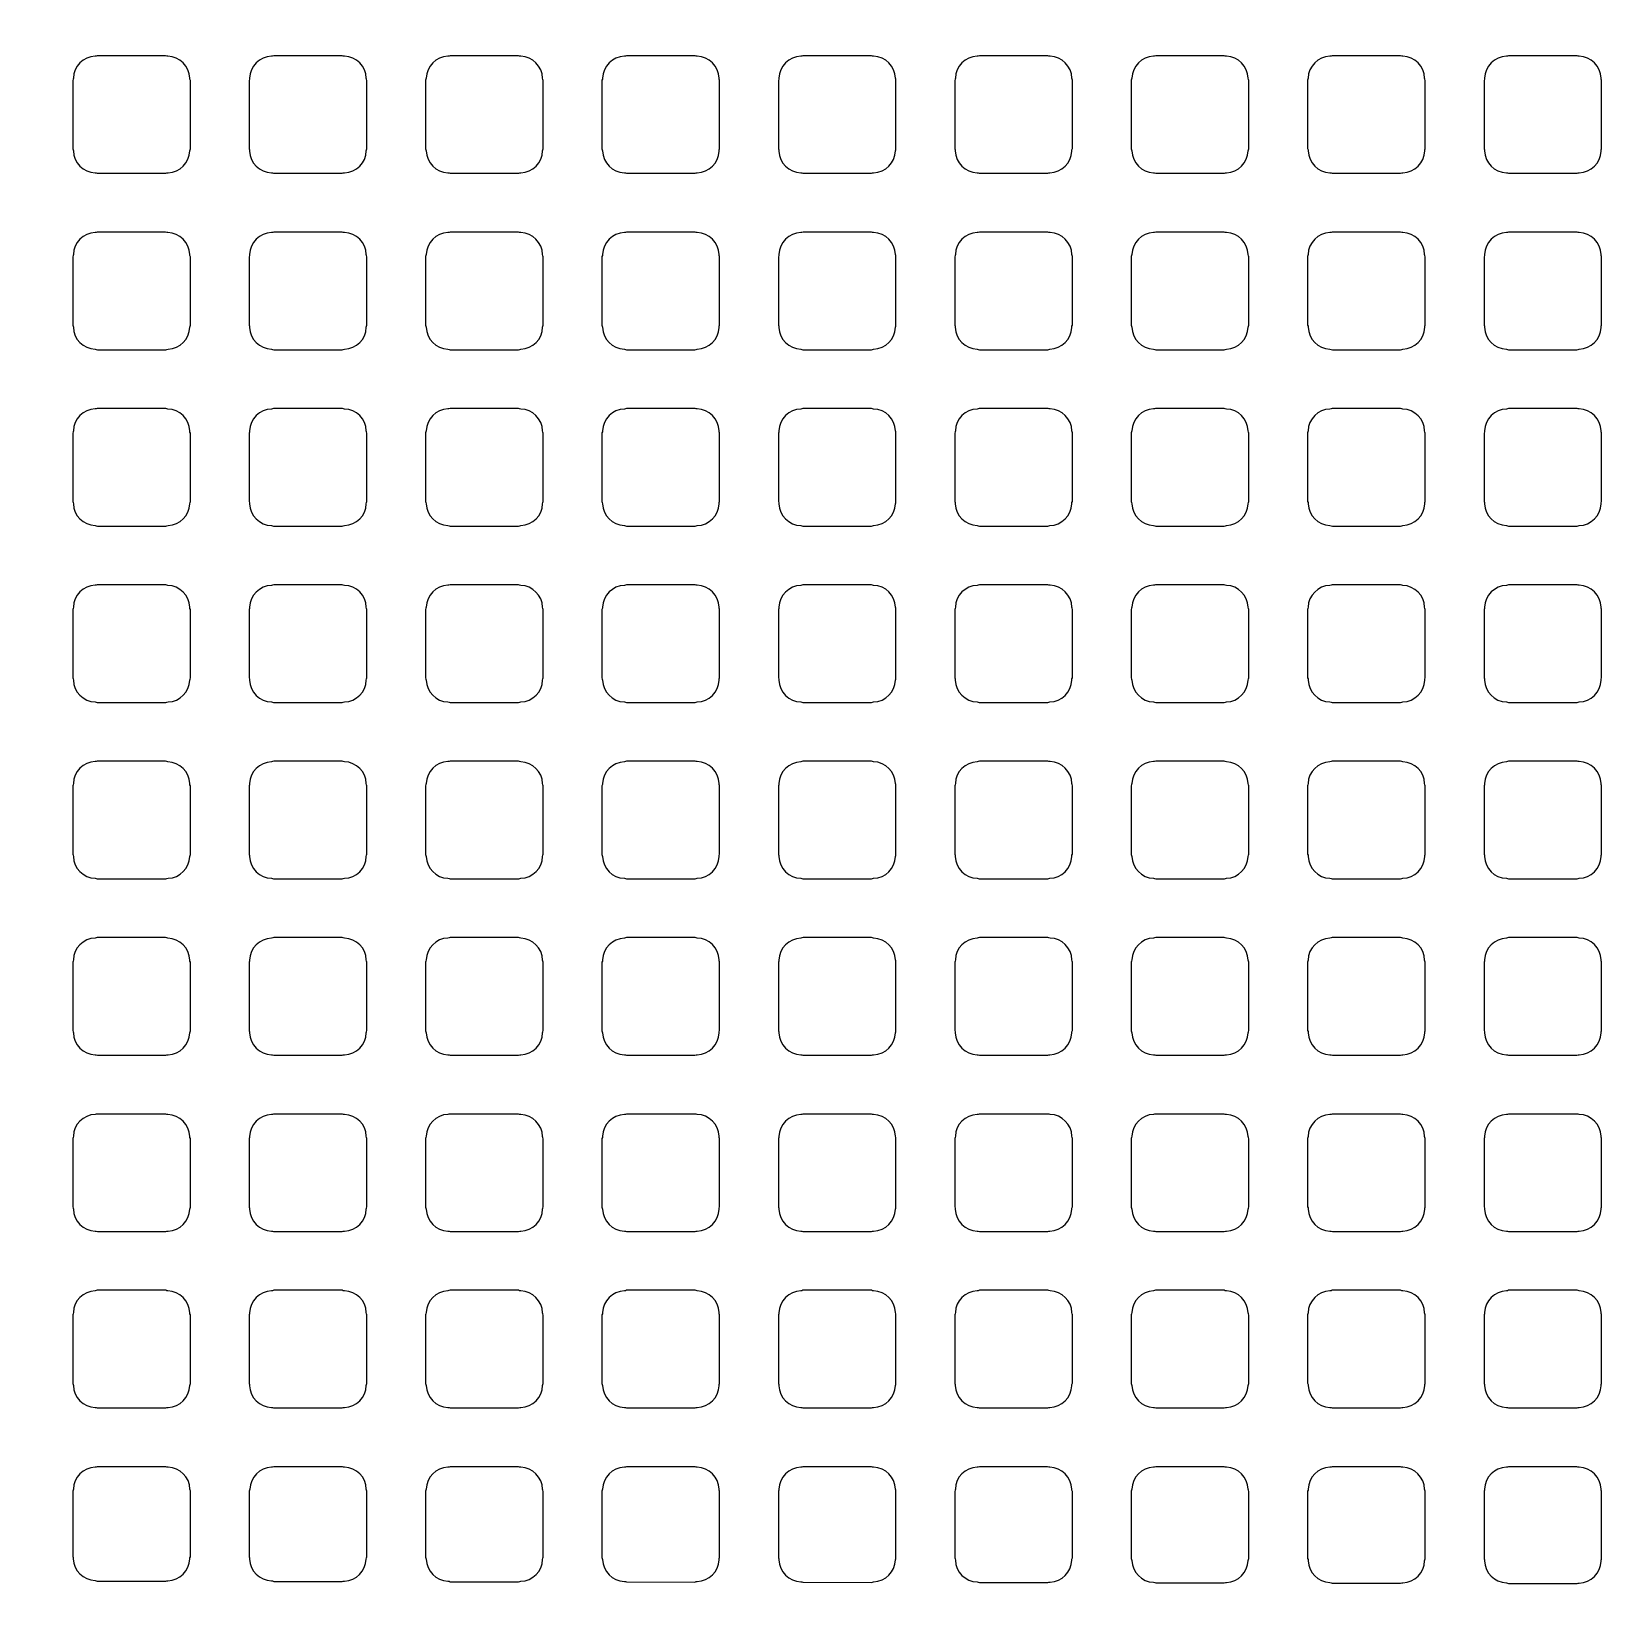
# Model space of a CAD drawing. Extents: x 0 to 248, y 0 to 175.
# Drawn here: x 86.065 to 87.422, y 139.742 to 141.101 of the extents above; entities that cross this region are included whole.
import ezdxf

# ---------------------------------------------------------------- set-up
doc = ezdxf.new("R2010")
doc.units = 0
doc.layers.add('gbr-dxf', color=7, linetype='Continuous')

msp = doc.modelspace()

# ---------------------------------------------------------------- linework, layer by layer
at = {"layer": 'gbr-dxf', "linetype": 'Continuous'}
for points in [[(84.6798, 141.1651, -0.198817), (86.4856, 136.8034, -0.009964), (86.4855, 136.8006), (86.4855, 134.537, -0.210617), (86.4633, 134.4797), (86.4577, 134.4742, 0.036059), (86.456, 134.472, 0.135581), (86.4525, 134.4619), (86.4525, 133.8516, -0.007269)], [(86.3001, 133.8535), (86.3001, 134.5006, -0.189007), (86.3204, 134.5523, -0.010551), (86.3225, 134.5545), (86.3279, 134.5598, 0.168586), (86.3331, 134.5719), (86.3331, 136.8033, -0.009921), (86.3332, 136.806, 0.198805), (84.5704, 141.0591, -0.008527)], [(84.4503, 140.9141, -0.198904), (86.1554, 136.7975, -0.009964), (86.1553, 136.7948), (86.1553, 133.6209, -0.009957)]]:
    msp.add_lwpolyline(points, format="xyb", dxfattribs=at)
for points in [[(86.101, 140.9993, -0.101214), (86.1015, 140.9974, 0.393729), (86.1203, 140.9785, -0.095482), (86.1222, 140.9781), (86.1815, 140.9781, -0.092621), (86.1833, 140.9785, 0.393729), (86.2021, 140.9974, -0.095482), (86.2026, 140.9992), (86.2026, 141.0584, -0.098843), (86.2021, 141.0603, 0.393729), (86.1832, 141.0792, -0.104195), (86.1812, 141.0797), (86.1222, 141.0797, -0.095462), (86.1203, 141.0793, 0.393729), (86.1015, 141.0604, -0.104195), (86.101, 141.0584)], [(86.2534, 140.9992, -0.098843), (86.2538, 140.9973, 0.393729), (86.2727, 140.9785, -0.088868), (86.2744, 140.9781), (86.3338, 140.9781, -0.098843), (86.3357, 140.9785, 0.393729), (86.3546, 140.9974, -0.09841), (86.355, 140.9993), (86.355, 141.0584, -0.101214), (86.3546, 141.0604, 0.393729), (86.3357, 141.0792, -0.09841), (86.3338, 141.0797), (86.2746, 141.0797, -0.101214), (86.2727, 141.0792, 0.393729), (86.2538, 141.0603, -0.101678), (86.2534, 141.0584)], [(86.4058, 140.9992, -0.095462), (86.4063, 140.9974, 0.393729), (86.4251, 140.9785, -0.095482), (86.427, 140.9781), (86.4863, 140.9781, -0.092621), (86.4881, 140.9785, 0.393729), (86.5069, 140.9974, -0.101678), (86.5074, 140.9993), (86.5074, 141.0583, -0.104567), (86.5069, 141.0603, 0.393729), (86.488, 141.0792, -0.104195), (86.486, 141.0797), (86.427, 141.0797, -0.095462), (86.4251, 141.0793, 0.393729), (86.4063, 141.0604, -0.09841), (86.4058, 141.0585)], [(86.5582, 140.9992, -0.095462), (86.5586, 140.9974, 0.393729), (86.5775, 140.9785, -0.092282), (86.5793, 140.9781), (86.6387, 140.9781, -0.089302), (86.6404, 140.9785, 0.393729), (86.6593, 140.9973, -0.101678), (86.6598, 140.9993), (86.6598, 141.0586, -0.092621), (86.6594, 141.0604, 0.393729), (86.6405, 141.0793, -0.095482), (86.6387, 141.0797), (86.5794, 141.0797, -0.098843), (86.5775, 141.0792, 0.393729), (86.5587, 141.0604, -0.09841), (86.5582, 141.0585)], [(86.7106, 140.9992, -0.095462), (86.711, 140.9973, 0.393729), (86.7299, 140.9785, -0.088868), (86.7316, 140.9781), (86.791, 140.9781, -0.098843), (86.7929, 140.9785, 0.393729), (86.8118, 140.9974, -0.088868), (86.8122, 140.9991), (86.8122, 141.0586, -0.092621), (86.8118, 141.0604, 0.393729), (86.7929, 141.0792, -0.09841), (86.791, 141.0797), (86.7318, 141.0797, -0.101214), (86.7299, 141.0792, 0.393729), (86.711, 141.0603, -0.09841), (86.7106, 141.0584)], [(86.863, 140.9993, -0.101214), (86.8634, 140.9974, 0.393729), (86.8823, 140.9785, -0.092282), (86.8841, 140.9781), (86.9435, 140.9781, -0.089302), (86.9452, 140.9785, 0.393729), (86.9641, 140.9973, -0.107228), (86.9646, 140.9994), (86.9646, 141.0585, -0.098843), (86.9642, 141.0604, 0.393729), (86.9453, 141.0793, -0.095482), (86.9435, 141.0797), (86.8842, 141.0797, -0.098843), (86.8823, 141.0792, 0.393729), (86.8635, 141.0604, -0.104195), (86.863, 141.0584)], [(87.0154, 140.9992, -0.095462), (87.0159, 140.9974, 0.393729), (87.0347, 140.9785, -0.095482), (87.0366, 140.9781), (87.0959, 140.9781, -0.092621), (87.0977, 140.9785, 0.393729), (87.1165, 140.9974, -0.101678), (87.117, 140.9993), (87.117, 141.0583, -0.104567), (87.1165, 141.0603, 0.393729), (87.0976, 141.0792, -0.104195), (87.0956, 141.0797), (87.0366, 141.0797, -0.095462), (87.0347, 141.0793, 0.393729), (87.0159, 141.0604, -0.09841), (87.0154, 141.0585)], [(87.1678, 140.9994, -0.101214), (87.1683, 140.9974, 0.393729), (87.1871, 140.9785, -0.09841), (87.189, 140.9781), (87.2482, 140.9781, -0.095462), (87.2501, 140.9785, 0.393729), (87.269, 140.9974, -0.095482), (87.2694, 140.9992), (87.2694, 141.0584, -0.098843), (87.2689, 141.0603, 0.393729), (87.2501, 141.0792, -0.101678), (87.2481, 141.0797), (87.1891, 141.0797, -0.104567), (87.1871, 141.0792, 0.393729), (87.1682, 141.0603, -0.092282), (87.1678, 141.0585)], [(87.3202, 140.9993, -0.098843), (87.3206, 140.9974, 0.393729), (87.3395, 140.9785, -0.092282), (87.3413, 140.9781), (87.4007, 140.9781, -0.089302), (87.4024, 140.9785, 0.393729), (87.4213, 140.9973, -0.09841), (87.4218, 140.9992), (87.4218, 141.0587, -0.089302), (87.4214, 141.0604, 0.393729), (87.4025, 141.0793, -0.095482), (87.4007, 141.0797), (87.3414, 141.0797, -0.098843), (87.3395, 141.0792, 0.393729), (87.3207, 141.0604, -0.101678), (87.3202, 141.0584)], [(86.101, 140.8469, -0.101214), (86.1015, 140.845, 0.393729), (86.1203, 140.8261, -0.104195), (86.1223, 140.8256), (86.1813, 140.8256, -0.101214), (86.1833, 140.8261, 0.393729), (86.2021, 140.845, -0.095482), (86.2026, 140.8468), (86.2026, 140.906, -0.098843), (86.2021, 140.9079, 0.393729), (86.1832, 140.9268, -0.107228), (86.1812, 140.9273), (86.1222, 140.9273, -0.098843), (86.1203, 140.9269, 0.393729), (86.1015, 140.908, -0.104195), (86.101, 140.906)], [(86.2534, 140.8468, -0.098843), (86.2538, 140.8449, 0.393729), (86.2727, 140.8261, -0.09841), (86.2746, 140.8256), (86.3337, 140.8256, -0.10699), (86.3357, 140.8261, 0.393729), (86.3546, 140.845, -0.09841), (86.355, 140.8469), (86.355, 140.906, -0.101214), (86.3546, 140.908, 0.393729), (86.3357, 140.9268, -0.101678), (86.3337, 140.9273), (86.2747, 140.9273, -0.104567), (86.2727, 140.9268, 0.393729), (86.2538, 140.9079, -0.101678), (86.2534, 140.906)], [(86.4058, 140.8468, -0.095462), (86.4063, 140.845, 0.393729), (86.4251, 140.8261, -0.104195), (86.4271, 140.8256), (86.4861, 140.8256, -0.101214), (86.4881, 140.8261, 0.393729), (86.5069, 140.845, -0.101678), (86.5074, 140.8469), (86.5074, 140.9059, -0.104567), (86.5069, 140.9079, 0.393729), (86.488, 140.9268, -0.107228), (86.486, 140.9273), (86.427, 140.9273, -0.098843), (86.4251, 140.9269, 0.393729), (86.4063, 140.908, -0.09841), (86.4058, 140.9061)], [(86.5582, 140.8468, -0.095462), (86.5586, 140.845, 0.393729), (86.5775, 140.8261, -0.101678), (86.5794, 140.8256), (86.6385, 140.8256, -0.098843), (86.6404, 140.8261, 0.393729), (86.6593, 140.8449, -0.101678), (86.6598, 140.8469), (86.6598, 140.9062, -0.092621), (86.6594, 140.908, 0.393729), (86.6405, 140.9269, -0.09841), (86.6386, 140.9273), (86.5795, 140.9273, -0.101214), (86.5775, 140.9268, 0.393729), (86.5587, 140.908, -0.09841), (86.5582, 140.9061)], [(86.7106, 140.8468, -0.095462), (86.711, 140.8449, 0.393729), (86.7299, 140.8261, -0.09841), (86.7318, 140.8256), (86.7909, 140.8256, -0.10699), (86.7929, 140.8261, 0.393729), (86.8118, 140.845, -0.088868), (86.8122, 140.8467), (86.8122, 140.9062, -0.092621), (86.8118, 140.908, 0.393729), (86.7929, 140.9268, -0.101678), (86.7909, 140.9273), (86.7319, 140.9273, -0.104567), (86.7299, 140.9268, 0.393729), (86.711, 140.9079, -0.09841), (86.7106, 140.906)], [(86.863, 140.8469, -0.101214), (86.8634, 140.845, 0.393729), (86.8823, 140.8261, -0.101678), (86.8842, 140.8256), (86.9433, 140.8256, -0.098843), (86.9452, 140.8261, 0.393729), (86.9641, 140.8449, -0.107228), (86.9646, 140.847), (86.9646, 140.9061, -0.098843), (86.9642, 140.908, 0.393729), (86.9453, 140.9269, -0.09841), (86.9434, 140.9273), (86.8843, 140.9273, -0.101214), (86.8823, 140.9268, 0.393729), (86.8635, 140.908, -0.104195), (86.863, 140.906)], [(87.0154, 140.8468, -0.095462), (87.0159, 140.845, 0.393729), (87.0347, 140.8261, -0.104195), (87.0367, 140.8256), (87.0957, 140.8256, -0.101214), (87.0977, 140.8261, 0.393729), (87.1165, 140.845, -0.101678), (87.117, 140.8469), (87.117, 140.9059, -0.104567), (87.1165, 140.9079, 0.393729), (87.0976, 140.9268, -0.107228), (87.0956, 140.9273), (87.0366, 140.9273, -0.098843), (87.0347, 140.9269, 0.393729), (87.0159, 140.908, -0.09841), (87.0154, 140.9061)], [(87.1678, 140.847, -0.101214), (87.1683, 140.845, 0.393729), (87.1871, 140.8261, -0.107228), (87.1892, 140.8256), (87.2481, 140.8256, -0.104567), (87.2501, 140.8261, 0.393729), (87.269, 140.845, -0.095482), (87.2694, 140.8468), (87.2694, 140.906, -0.098843), (87.2689, 140.9079, 0.393729), (87.2501, 140.9268, -0.104195), (87.2481, 140.9273), (87.1891, 140.9273, -0.10699), (87.1871, 140.9268, 0.393729), (87.1682, 140.9079, -0.092282), (87.1678, 140.9061)], [(87.3202, 140.8469, -0.098843), (87.3206, 140.845, 0.393729), (87.3395, 140.8261, -0.101678), (87.3414, 140.8256), (87.4005, 140.8256, -0.098843), (87.4024, 140.8261, 0.393729), (87.4213, 140.8449, -0.09841), (87.4218, 140.8468), (87.4218, 140.9063, -0.089302), (87.4214, 140.908, 0.393729), (87.4025, 140.9269, -0.09841), (87.4006, 140.9273), (87.3415, 140.9273, -0.101214), (87.3395, 140.9268, 0.393729), (87.3207, 140.908, -0.101678), (87.3202, 140.906)], [(86.101, 140.6945, -0.101214), (86.1015, 140.6926, 0.393729), (86.1203, 140.6737, -0.101678), (86.1223, 140.6733), (86.1814, 140.6733, -0.098843), (86.1833, 140.6737, 0.393729), (86.2021, 140.6926, -0.095482), (86.2026, 140.6944), (86.2026, 140.7536, -0.098843), (86.2021, 140.7555, 0.393729), (86.1832, 140.7744, -0.09841), (86.1813, 140.7748), (86.1221, 140.7748, -0.089302), (86.1203, 140.7745, 0.393729), (86.1015, 140.7556, -0.104195), (86.101, 140.7536)], [(86.2534, 140.6944, -0.098843), (86.2538, 140.6925, 0.393729), (86.2727, 140.6737, -0.095482), (86.2745, 140.6733), (86.3337, 140.6733, -0.104567), (86.3357, 140.6737, 0.393729), (86.3546, 140.6926, -0.09841), (86.355, 140.6945), (86.355, 140.7536, -0.101214), (86.3546, 140.7556, 0.393729), (86.3357, 140.7744, -0.092282), (86.3339, 140.7748), (86.2745, 140.7748, -0.095462), (86.2727, 140.7744, 0.393729), (86.2538, 140.7555, -0.101678), (86.2534, 140.7536)], [(86.4058, 140.6944, -0.095462), (86.4063, 140.6926, 0.393729), (86.4251, 140.6737, -0.101678), (86.4271, 140.6733), (86.4862, 140.6733, -0.098843), (86.4881, 140.6737, 0.393729), (86.5069, 140.6926, -0.101678), (86.5074, 140.6945), (86.5074, 140.7535, -0.104567), (86.5069, 140.7555, 0.393729), (86.488, 140.7744, -0.09841), (86.4861, 140.7748), (86.4269, 140.7748, -0.089302), (86.4251, 140.7745, 0.393729), (86.4063, 140.7556, -0.09841), (86.4058, 140.7537)], [(86.5582, 140.6944, -0.095462), (86.5586, 140.6926, 0.393729), (86.5775, 140.6737, -0.09841), (86.5794, 140.6733), (86.6386, 140.6733, -0.095462), (86.6404, 140.6737, 0.393729), (86.6593, 140.6925, -0.101678), (86.6598, 140.6945), (86.6598, 140.7538, -0.092621), (86.6594, 140.7556, 0.393729), (86.6405, 140.7745, -0.088868), (86.6388, 140.7748), (86.5793, 140.7748, -0.092621), (86.5775, 140.7744, 0.393729), (86.5587, 140.7556, -0.09841), (86.5582, 140.7537)], [(86.7106, 140.6944, -0.095462), (86.711, 140.6925, 0.393729), (86.7299, 140.6737, -0.095482), (86.7317, 140.6733), (86.7909, 140.6733, -0.104567), (86.7929, 140.6737, 0.393729), (86.8118, 140.6926, -0.088868), (86.8122, 140.6943), (86.8122, 140.7538, -0.092621), (86.8118, 140.7556, 0.393729), (86.7929, 140.7744, -0.092282), (86.7911, 140.7748), (86.7317, 140.7748, -0.095462), (86.7299, 140.7744, 0.393729), (86.711, 140.7555, -0.09841), (86.7106, 140.7536)], [(86.863, 140.6945, -0.101214), (86.8634, 140.6926, 0.393729), (86.8823, 140.6737, -0.09841), (86.8842, 140.6733), (86.9434, 140.6733, -0.095462), (86.9452, 140.6737, 0.393729), (86.9641, 140.6925, -0.107228), (86.9646, 140.6946), (86.9646, 140.7537, -0.098843), (86.9642, 140.7556, 0.393729), (86.9453, 140.7745, -0.088868), (86.9436, 140.7748), (86.8841, 140.7748, -0.092621), (86.8823, 140.7744, 0.393729), (86.8635, 140.7556, -0.104195), (86.863, 140.7536)], [(87.0154, 140.6944, -0.095462), (87.0159, 140.6926, 0.393729), (87.0347, 140.6737, -0.101678), (87.0367, 140.6733), (87.0958, 140.6733, -0.098843), (87.0977, 140.6737, 0.393729), (87.1165, 140.6926, -0.101678), (87.117, 140.6945), (87.117, 140.7535, -0.104567), (87.1165, 140.7555, 0.393729), (87.0976, 140.7744, -0.09841), (87.0957, 140.7748), (87.0365, 140.7748, -0.089302), (87.0347, 140.7745, 0.393729), (87.0159, 140.7556, -0.09841), (87.0154, 140.7537)], [(87.1678, 140.6946, -0.101214), (87.1683, 140.6926, 0.393729), (87.1871, 140.6737, -0.104195), (87.1892, 140.6733), (87.2481, 140.6733, -0.101214), (87.2501, 140.6737, 0.393729), (87.269, 140.6926, -0.095482), (87.2694, 140.6944), (87.2694, 140.7536, -0.098843), (87.2689, 140.7555, 0.393729), (87.2501, 140.7744, -0.095482), (87.2482, 140.7748), (87.189, 140.7748, -0.098843), (87.1871, 140.7744, 0.393729), (87.1682, 140.7555, -0.092282), (87.1678, 140.7537)], [(87.3202, 140.6945, -0.098843), (87.3206, 140.6926, 0.393729), (87.3395, 140.6737, -0.09841), (87.3414, 140.6733), (87.4006, 140.6733, -0.095462), (87.4024, 140.6737, 0.393729), (87.4213, 140.6925, -0.09841), (87.4218, 140.6944), (87.4218, 140.7539, -0.089302), (87.4214, 140.7556, 0.393729), (87.4025, 140.7745, -0.088868), (87.4008, 140.7748), (87.3413, 140.7748, -0.092621), (87.3395, 140.7744, 0.393729), (87.3207, 140.7556, -0.101678), (87.3202, 140.7536)], [(86.101, 140.5421, -0.101214), (86.1015, 140.5402, 0.393729), (86.1203, 140.5213, -0.09841), (86.1222, 140.5209), (86.1814, 140.5209, -0.095462), (86.1833, 140.5213, 0.393729), (86.2021, 140.5402, -0.095482), (86.2026, 140.542), (86.2026, 140.6012, -0.098843), (86.2021, 140.6031, 0.393729), (86.1832, 140.622, -0.101678), (86.1813, 140.6225), (86.1221, 140.6225, -0.092621), (86.1203, 140.6221, 0.393729), (86.1015, 140.6032, -0.104195), (86.101, 140.6012)], [(86.2534, 140.542, -0.098843), (86.2538, 140.5401, 0.393729), (86.2727, 140.5213, -0.092282), (86.2745, 140.5209), (86.3338, 140.5209, -0.101214), (86.3357, 140.5213, 0.393729), (86.3546, 140.5402, -0.09841), (86.355, 140.5421), (86.355, 140.6012, -0.101214), (86.3546, 140.6032, 0.393729), (86.3357, 140.622, -0.095482), (86.3338, 140.6225), (86.2746, 140.6225, -0.098843), (86.2727, 140.622, 0.393729), (86.2538, 140.6031, -0.101678), (86.2534, 140.6012)], [(86.4058, 140.542, -0.095462), (86.4063, 140.5402, 0.393729), (86.4251, 140.5213, -0.09841), (86.427, 140.5209), (86.4862, 140.5209, -0.095462), (86.4881, 140.5213, 0.393729), (86.5069, 140.5402, -0.101678), (86.5074, 140.5421), (86.5074, 140.6011, -0.104567), (86.5069, 140.6031, 0.393729), (86.488, 140.622, -0.101678), (86.4861, 140.6225), (86.4269, 140.6225, -0.092621), (86.4251, 140.6221, 0.393729), (86.4063, 140.6032, -0.09841), (86.4058, 140.6013)], [(86.5582, 140.542, -0.095462), (86.5586, 140.5402, 0.393729), (86.5775, 140.5213, -0.095482), (86.5793, 140.5209), (86.6387, 140.5209, -0.092621), (86.6404, 140.5213, 0.393729), (86.6593, 140.5401, -0.101678), (86.6598, 140.5421), (86.6598, 140.6014, -0.092621), (86.6594, 140.6032, 0.393729), (86.6405, 140.6221, -0.092282), (86.6387, 140.6225), (86.5794, 140.6225, -0.095462), (86.5775, 140.622, 0.393729), (86.5587, 140.6032, -0.09841), (86.5582, 140.6013)], [(86.7106, 140.542, -0.095462), (86.711, 140.5401, 0.393729), (86.7299, 140.5213, -0.092282), (86.7317, 140.5209), (86.791, 140.5209, -0.101214), (86.7929, 140.5213, 0.393729), (86.8118, 140.5402, -0.088868), (86.8122, 140.5419), (86.8122, 140.6014, -0.092621), (86.8118, 140.6032, 0.393729), (86.7929, 140.622, -0.095482), (86.791, 140.6225), (86.7318, 140.6225, -0.098843), (86.7299, 140.622, 0.393729), (86.711, 140.6031, -0.09841), (86.7106, 140.6012)], [(86.863, 140.5421, -0.101214), (86.8634, 140.5402, 0.393729), (86.8823, 140.5213, -0.095482), (86.8841, 140.5209), (86.9435, 140.5209, -0.092621), (86.9452, 140.5213, 0.393729), (86.9641, 140.5401, -0.107228), (86.9646, 140.5422), (86.9646, 140.6013, -0.098843), (86.9642, 140.6032, 0.393729), (86.9453, 140.6221, -0.092282), (86.9435, 140.6225), (86.8842, 140.6225, -0.095462), (86.8823, 140.622, 0.393729), (86.8635, 140.6032, -0.104195), (86.863, 140.6012)], [(87.0154, 140.542, -0.095462), (87.0159, 140.5402, 0.393729), (87.0347, 140.5213, -0.09841), (87.0366, 140.5209), (87.0958, 140.5209, -0.095462), (87.0977, 140.5213, 0.393729), (87.1165, 140.5402, -0.101678), (87.117, 140.5421), (87.117, 140.6011, -0.104567), (87.1165, 140.6031, 0.393729), (87.0976, 140.622, -0.101678), (87.0957, 140.6225), (87.0365, 140.6225, -0.092621), (87.0347, 140.6221, 0.393729), (87.0159, 140.6032, -0.09841), (87.0154, 140.6013)], [(87.1678, 140.5422, -0.101214), (87.1683, 140.5402, 0.393729), (87.1871, 140.5213, -0.101678), (87.1891, 140.5209), (87.2482, 140.5209, -0.098843), (87.2501, 140.5213, 0.393729), (87.269, 140.5402, -0.095482), (87.2694, 140.542), (87.2694, 140.6012, -0.098843), (87.2689, 140.6031, 0.393729), (87.2501, 140.622, -0.09841), (87.2482, 140.6225), (87.189, 140.6225, -0.101214), (87.1871, 140.622, 0.393729), (87.1682, 140.6031, -0.092282), (87.1678, 140.6013)], [(87.3202, 140.5421, -0.098843), (87.3206, 140.5402, 0.393729), (87.3395, 140.5213, -0.095482), (87.3413, 140.5209), (87.4007, 140.5209, -0.092621), (87.4024, 140.5213, 0.393729), (87.4213, 140.5401, -0.09841), (87.4218, 140.542), (87.4218, 140.6015, -0.089302), (87.4214, 140.6032, 0.393729), (87.4025, 140.6221, -0.092282), (87.4007, 140.6225), (87.3414, 140.6225, -0.095462), (87.3395, 140.622, 0.393729), (87.3207, 140.6032, -0.101678), (87.3202, 140.6012)], [(86.101, 140.3897, -0.101214), (86.1015, 140.3878, 0.393729), (86.1203, 140.3689, -0.095482), (86.1222, 140.3685), (86.1815, 140.3685, -0.092621), (86.1833, 140.3689, 0.393729), (86.2021, 140.3878, -0.095482), (86.2026, 140.3896), (86.2026, 140.4488, -0.098843), (86.2021, 140.4507, 0.393729), (86.1832, 140.4696, -0.104195), (86.1812, 140.4701), (86.1222, 140.4701, -0.095462), (86.1203, 140.4697, 0.393729), (86.1015, 140.4508, -0.104195), (86.101, 140.4488)], [(86.2534, 140.3896, -0.098843), (86.2538, 140.3877, 0.393729), (86.2727, 140.3689, -0.088868), (86.2744, 140.3685), (86.3338, 140.3685, -0.098843), (86.3357, 140.3689, 0.393729), (86.3546, 140.3878, -0.09841), (86.355, 140.3897), (86.355, 140.4488, -0.101214), (86.3546, 140.4508, 0.393729), (86.3357, 140.4696, -0.09841), (86.3338, 140.4701), (86.2746, 140.4701, -0.101214), (86.2727, 140.4696, 0.393729), (86.2538, 140.4507, -0.101678), (86.2534, 140.4488)], [(86.4058, 140.3896, -0.095462), (86.4063, 140.3878, 0.393729), (86.4251, 140.3689, -0.095482), (86.427, 140.3685), (86.4863, 140.3685, -0.092621), (86.4881, 140.3689, 0.393729), (86.5069, 140.3878, -0.101678), (86.5074, 140.3897), (86.5074, 140.4487, -0.104567), (86.5069, 140.4507, 0.393729), (86.488, 140.4696, -0.104195), (86.486, 140.4701), (86.427, 140.4701, -0.095462), (86.4251, 140.4697, 0.393729), (86.4063, 140.4508, -0.09841), (86.4058, 140.4489)], [(86.5582, 140.3896, -0.095462), (86.5586, 140.3878, 0.393729), (86.5775, 140.3689, -0.092282), (86.5793, 140.3685), (86.6387, 140.3685, -0.089302), (86.6404, 140.3689, 0.393729), (86.6593, 140.3877, -0.101678), (86.6598, 140.3897), (86.6598, 140.449, -0.092621), (86.6594, 140.4508, 0.393729), (86.6405, 140.4697, -0.095482), (86.6387, 140.4701), (86.5794, 140.4701, -0.098843), (86.5775, 140.4696, 0.393729), (86.5587, 140.4508, -0.09841), (86.5582, 140.4489)], [(86.7106, 140.3896, -0.095462), (86.711, 140.3877, 0.393729), (86.7299, 140.3689, -0.088868), (86.7316, 140.3685), (86.791, 140.3685, -0.098843), (86.7929, 140.3689, 0.393729), (86.8118, 140.3878, -0.088868), (86.8122, 140.3895), (86.8122, 140.449, -0.092621), (86.8118, 140.4508, 0.393729), (86.7929, 140.4696, -0.09841), (86.791, 140.4701), (86.7318, 140.4701, -0.101214), (86.7299, 140.4696, 0.393729), (86.711, 140.4507, -0.09841), (86.7106, 140.4488)], [(86.863, 140.3897, -0.101214), (86.8634, 140.3878, 0.393729), (86.8823, 140.3689, -0.092282), (86.8841, 140.3685), (86.9435, 140.3685, -0.089302), (86.9452, 140.3689, 0.393729), (86.9641, 140.3877, -0.107228), (86.9646, 140.3898), (86.9646, 140.4489, -0.098843), (86.9642, 140.4508, 0.393729), (86.9453, 140.4697, -0.095482), (86.9435, 140.4701), (86.8842, 140.4701, -0.098843), (86.8823, 140.4696, 0.393729), (86.8635, 140.4508, -0.104195), (86.863, 140.4488)], [(87.0154, 140.3896, -0.095462), (87.0159, 140.3878, 0.393729), (87.0347, 140.3689, -0.095482), (87.0366, 140.3685), (87.0959, 140.3685, -0.092621), (87.0977, 140.3689, 0.393729), (87.1165, 140.3878, -0.101678), (87.117, 140.3897), (87.117, 140.4487, -0.104567), (87.1165, 140.4507, 0.393729), (87.0976, 140.4696, -0.104195), (87.0956, 140.4701), (87.0366, 140.4701, -0.095462), (87.0347, 140.4697, 0.393729), (87.0159, 140.4508, -0.09841), (87.0154, 140.4489)], [(87.1678, 140.3898, -0.101214), (87.1683, 140.3878, 0.393729), (87.1871, 140.3689, -0.09841), (87.189, 140.3685), (87.2482, 140.3685, -0.095462), (87.2501, 140.3689, 0.393729), (87.269, 140.3878, -0.095482), (87.2694, 140.3896), (87.2694, 140.4488, -0.098843), (87.2689, 140.4507, 0.393729), (87.2501, 140.4696, -0.101678), (87.2481, 140.4701), (87.1891, 140.4701, -0.104567), (87.1871, 140.4696, 0.393729), (87.1682, 140.4507, -0.092282), (87.1678, 140.4489)], [(87.3202, 140.3897, -0.098843), (87.3206, 140.3878, 0.393729), (87.3395, 140.3689, -0.092282), (87.3413, 140.3685), (87.4007, 140.3685, -0.089302), (87.4024, 140.3689, 0.393729), (87.4213, 140.3877, -0.09841), (87.4218, 140.3896), (87.4218, 140.4491, -0.089302), (87.4214, 140.4508, 0.393729), (87.4025, 140.4697, -0.095482), (87.4007, 140.4701), (87.3414, 140.4701, -0.098843), (87.3395, 140.4696, 0.393729), (87.3207, 140.4508, -0.101678), (87.3202, 140.4488)], [(86.101, 140.2373, -0.101214), (86.1015, 140.2354, 0.393729), (86.1203, 140.2165, -0.104195), (86.1223, 140.216), (86.1813, 140.216, -0.101214), (86.1833, 140.2165, 0.393729), (86.2021, 140.2354, -0.095482), (86.2026, 140.2372), (86.2026, 140.2964, -0.098843), (86.2021, 140.2983, 0.393729), (86.1832, 140.3172, -0.107228), (86.1812, 140.3177), (86.1222, 140.3177, -0.098843), (86.1203, 140.3173, 0.393729), (86.1015, 140.2984, -0.104195), (86.101, 140.2964)], [(86.2534, 140.2372, -0.098843), (86.2538, 140.2353, 0.393729), (86.2727, 140.2165, -0.09841), (86.2746, 140.216), (86.3337, 140.216, -0.10699), (86.3357, 140.2165, 0.393729), (86.3546, 140.2354, -0.09841), (86.355, 140.2373), (86.355, 140.2964, -0.101214), (86.3546, 140.2984, 0.393729), (86.3357, 140.3172, -0.101678), (86.3337, 140.3177), (86.2747, 140.3177, -0.104567), (86.2727, 140.3172, 0.393729), (86.2538, 140.2983, -0.101678), (86.2534, 140.2964)], [(86.4058, 140.2372, -0.095462), (86.4063, 140.2354, 0.393729), (86.4251, 140.2165, -0.104195), (86.4271, 140.216), (86.4861, 140.216, -0.101214), (86.4881, 140.2165, 0.393729), (86.5069, 140.2354, -0.101678), (86.5074, 140.2373), (86.5074, 140.2963, -0.104567), (86.5069, 140.2983, 0.393729), (86.488, 140.3172, -0.107228), (86.486, 140.3177), (86.427, 140.3177, -0.098843), (86.4251, 140.3173, 0.393729), (86.4063, 140.2984, -0.09841), (86.4058, 140.2965)], [(86.5582, 140.2372, -0.095462), (86.5586, 140.2354, 0.393729), (86.5775, 140.2165, -0.101678), (86.5794, 140.216), (86.6385, 140.216, -0.098843), (86.6404, 140.2165, 0.393729), (86.6593, 140.2353, -0.101678), (86.6598, 140.2373), (86.6598, 140.2966, -0.092621), (86.6594, 140.2984, 0.393729), (86.6405, 140.3173, -0.09841), (86.6386, 140.3177), (86.5795, 140.3177, -0.101214), (86.5775, 140.3172, 0.393729), (86.5587, 140.2984, -0.09841), (86.5582, 140.2965)], [(86.7106, 140.2372, -0.095462), (86.711, 140.2353, 0.393729), (86.7299, 140.2165, -0.09841), (86.7318, 140.216), (86.7909, 140.216, -0.10699), (86.7929, 140.2165, 0.393729), (86.8118, 140.2354, -0.088868), (86.8122, 140.2371), (86.8122, 140.2966, -0.092621), (86.8118, 140.2984, 0.393729), (86.7929, 140.3172, -0.101678), (86.7909, 140.3177), (86.7319, 140.3177, -0.104567), (86.7299, 140.3172, 0.393729), (86.711, 140.2983, -0.09841), (86.7106, 140.2964)], [(86.863, 140.2373, -0.101214), (86.8634, 140.2354, 0.393729), (86.8823, 140.2165, -0.101678), (86.8842, 140.216), (86.9433, 140.216, -0.098843), (86.9452, 140.2165, 0.393729), (86.9641, 140.2353, -0.107228), (86.9646, 140.2374), (86.9646, 140.2965, -0.098843), (86.9642, 140.2984, 0.393729), (86.9453, 140.3173, -0.09841), (86.9434, 140.3177), (86.8843, 140.3177, -0.101214), (86.8823, 140.3172, 0.393729), (86.8635, 140.2984, -0.104195), (86.863, 140.2964)], [(87.0154, 140.2372, -0.095462), (87.0159, 140.2354, 0.393729), (87.0347, 140.2165, -0.104195), (87.0367, 140.216), (87.0957, 140.216, -0.101214), (87.0977, 140.2165, 0.393729), (87.1165, 140.2354, -0.101678), (87.117, 140.2373), (87.117, 140.2963, -0.104567), (87.1165, 140.2983, 0.393729), (87.0976, 140.3172, -0.107228), (87.0956, 140.3177), (87.0366, 140.3177, -0.098843), (87.0347, 140.3173, 0.393729), (87.0159, 140.2984, -0.09841), (87.0154, 140.2965)], [(87.1678, 140.2374, -0.101214), (87.1683, 140.2354, 0.393729), (87.1871, 140.2165, -0.107228), (87.1892, 140.216), (87.2481, 140.216, -0.104567), (87.2501, 140.2165, 0.393729), (87.269, 140.2354, -0.095482), (87.2694, 140.2372), (87.2694, 140.2964, -0.098843), (87.2689, 140.2983, 0.393729), (87.2501, 140.3172, -0.104195), (87.2481, 140.3177), (87.1891, 140.3177, -0.10699), (87.1871, 140.3172, 0.393729), (87.1682, 140.2983, -0.092282), (87.1678, 140.2965)], [(87.3202, 140.2373, -0.098843), (87.3206, 140.2354, 0.393729), (87.3395, 140.2165, -0.101678), (87.3414, 140.216), (87.4005, 140.216, -0.098843), (87.4024, 140.2165, 0.393729), (87.4213, 140.2353, -0.09841), (87.4218, 140.2372), (87.4218, 140.2967, -0.089302), (87.4214, 140.2984, 0.393729), (87.4025, 140.3173, -0.09841), (87.4006, 140.3177), (87.3415, 140.3177, -0.101214), (87.3395, 140.3172, 0.393729), (87.3207, 140.2984, -0.101678), (87.3202, 140.2964)], [(86.101, 140.0849, -0.101214), (86.1015, 140.083, 0.393729), (86.1203, 140.0641, -0.101678), (86.1223, 140.0637), (86.1814, 140.0637, -0.098843), (86.1833, 140.0641, 0.393729), (86.2021, 140.083, -0.095482), (86.2026, 140.0848), (86.2026, 140.144, -0.098843), (86.2021, 140.1459, 0.393729), (86.1832, 140.1648, -0.09841), (86.1813, 140.1652), (86.1221, 140.1652, -0.089302), (86.1203, 140.1649, 0.393729), (86.1015, 140.146, -0.104195), (86.101, 140.144)], [(86.2534, 140.0848, -0.098843), (86.2538, 140.0829, 0.393729), (86.2727, 140.0641, -0.095482), (86.2745, 140.0637), (86.3337, 140.0637, -0.104567), (86.3357, 140.0641, 0.393729), (86.3546, 140.083, -0.09841), (86.355, 140.0849), (86.355, 140.144, -0.101214), (86.3546, 140.146, 0.393729), (86.3357, 140.1648, -0.092282), (86.3339, 140.1652), (86.2745, 140.1652, -0.095462), (86.2727, 140.1648, 0.393729), (86.2538, 140.1459, -0.101678), (86.2534, 140.144)], [(86.4058, 140.0848, -0.095462), (86.4063, 140.083, 0.393729), (86.4251, 140.0641, -0.101678), (86.4271, 140.0637), (86.4862, 140.0637, -0.098843), (86.4881, 140.0641, 0.393729), (86.5069, 140.083, -0.101678), (86.5074, 140.0849), (86.5074, 140.1439, -0.104567), (86.5069, 140.1459, 0.393729), (86.488, 140.1648, -0.09841), (86.4861, 140.1652), (86.4269, 140.1652, -0.089302), (86.4251, 140.1649, 0.393729), (86.4063, 140.146, -0.09841), (86.4058, 140.1441)], [(86.5582, 140.0848, -0.095462), (86.5586, 140.083, 0.393729), (86.5775, 140.0641, -0.09841), (86.5794, 140.0637), (86.6386, 140.0637, -0.095462), (86.6404, 140.0641, 0.393729), (86.6593, 140.0829, -0.101678), (86.6598, 140.0849), (86.6598, 140.1442, -0.092621), (86.6594, 140.146, 0.393729), (86.6405, 140.1649, -0.088868), (86.6388, 140.1652), (86.5793, 140.1652, -0.092621), (86.5775, 140.1648, 0.393729), (86.5587, 140.146, -0.09841), (86.5582, 140.1441)], [(86.7106, 140.0848, -0.095462), (86.711, 140.0829, 0.393729), (86.7299, 140.0641, -0.095482), (86.7317, 140.0637), (86.7909, 140.0637, -0.104567), (86.7929, 140.0641, 0.393729), (86.8118, 140.083, -0.088868), (86.8122, 140.0847), (86.8122, 140.1442, -0.092621), (86.8118, 140.146, 0.393729), (86.7929, 140.1648, -0.092282), (86.7911, 140.1652), (86.7317, 140.1652, -0.095462), (86.7299, 140.1648, 0.393729), (86.711, 140.1459, -0.09841), (86.7106, 140.144)], [(86.863, 140.0849, -0.101214), (86.8634, 140.083, 0.393729), (86.8823, 140.0641, -0.09841), (86.8842, 140.0637), (86.9434, 140.0637, -0.095462), (86.9452, 140.0641, 0.393729), (86.9641, 140.0829, -0.107228), (86.9646, 140.085), (86.9646, 140.1441, -0.098843), (86.9642, 140.146, 0.393729), (86.9453, 140.1649, -0.088868), (86.9436, 140.1652), (86.8841, 140.1652, -0.092621), (86.8823, 140.1648, 0.393729), (86.8635, 140.146, -0.104195), (86.863, 140.144)], [(87.0154, 140.0848, -0.095462), (87.0159, 140.083, 0.393729), (87.0347, 140.0641, -0.101678), (87.0367, 140.0637), (87.0958, 140.0637, -0.098843), (87.0977, 140.0641, 0.393729), (87.1165, 140.083, -0.101678), (87.117, 140.0849), (87.117, 140.1439, -0.104567), (87.1165, 140.1459, 0.393729), (87.0976, 140.1648, -0.09841), (87.0957, 140.1652), (87.0365, 140.1652, -0.089302), (87.0347, 140.1649, 0.393729), (87.0159, 140.146, -0.09841), (87.0154, 140.1441)], [(87.1678, 140.085, -0.101214), (87.1683, 140.083, 0.393729), (87.1871, 140.0641, -0.104195), (87.1892, 140.0637), (87.2481, 140.0637, -0.101214), (87.2501, 140.0641, 0.393729), (87.269, 140.083, -0.095482), (87.2694, 140.0848), (87.2694, 140.144, -0.098843), (87.2689, 140.1459, 0.393729), (87.2501, 140.1648, -0.095482), (87.2482, 140.1652), (87.189, 140.1652, -0.098843), (87.1871, 140.1648, 0.393729), (87.1682, 140.1459, -0.092282), (87.1678, 140.1441)], [(87.3202, 140.0849, -0.098843), (87.3206, 140.083, 0.393729), (87.3395, 140.0641, -0.09841), (87.3414, 140.0637), (87.4006, 140.0637, -0.095462), (87.4024, 140.0641, 0.393729), (87.4213, 140.0829, -0.09841), (87.4218, 140.0848), (87.4218, 140.1443, -0.089302), (87.4214, 140.146, 0.393729), (87.4025, 140.1649, -0.088868), (87.4008, 140.1652), (87.3413, 140.1652, -0.092621), (87.3395, 140.1648, 0.393729), (87.3207, 140.146, -0.101678), (87.3202, 140.144)], [(86.101, 139.9325, -0.101214), (86.1015, 139.9306, 0.393729), (86.1203, 139.9117, -0.09841), (86.1222, 139.9113), (86.1814, 139.9113, -0.095462), (86.1833, 139.9117, 0.393729), (86.2021, 139.9306, -0.095482), (86.2026, 139.9324), (86.2026, 139.9916, -0.098843), (86.2021, 139.9935, 0.393729), (86.1832, 140.0124, -0.101678), (86.1813, 140.0129), (86.1221, 140.0129, -0.092621), (86.1203, 140.0125, 0.393729), (86.1015, 139.9936, -0.104195), (86.101, 139.9916)], [(86.2534, 139.9324, -0.098843), (86.2538, 139.9305, 0.393729), (86.2727, 139.9117, -0.092282), (86.2745, 139.9113), (86.3338, 139.9113, -0.101214), (86.3357, 139.9117, 0.393729), (86.3546, 139.9306, -0.09841), (86.355, 139.9325), (86.355, 139.9916, -0.101214), (86.3546, 139.9936, 0.393729), (86.3357, 140.0124, -0.095482), (86.3338, 140.0129), (86.2746, 140.0129, -0.098843), (86.2727, 140.0124, 0.393729), (86.2538, 139.9935, -0.101678), (86.2534, 139.9916)], [(86.4058, 139.9324, -0.095462), (86.4063, 139.9306, 0.393729), (86.4251, 139.9117, -0.09841), (86.427, 139.9113), (86.4862, 139.9113, -0.095462), (86.4881, 139.9117, 0.393729), (86.5069, 139.9306, -0.101678), (86.5074, 139.9325), (86.5074, 139.9915, -0.104567), (86.5069, 139.9935, 0.393729), (86.488, 140.0124, -0.101678), (86.4861, 140.0129), (86.4269, 140.0129, -0.092621), (86.4251, 140.0125, 0.393729), (86.4063, 139.9936, -0.09841), (86.4058, 139.9917)], [(86.5582, 139.9324, -0.095462), (86.5586, 139.9306, 0.393729), (86.5775, 139.9117, -0.095482), (86.5793, 139.9113), (86.6387, 139.9113, -0.092621), (86.6404, 139.9117, 0.393729), (86.6593, 139.9305, -0.101678), (86.6598, 139.9325), (86.6598, 139.9918, -0.092621), (86.6594, 139.9936, 0.393729), (86.6405, 140.0125, -0.092282), (86.6387, 140.0129), (86.5794, 140.0129, -0.095462), (86.5775, 140.0124, 0.393729), (86.5587, 139.9936, -0.09841), (86.5582, 139.9917)], [(86.7106, 139.9324, -0.095462), (86.711, 139.9305, 0.393729), (86.7299, 139.9117, -0.092282), (86.7317, 139.9113), (86.791, 139.9113, -0.101214), (86.7929, 139.9117, 0.393729), (86.8118, 139.9306, -0.088868), (86.8122, 139.9323), (86.8122, 139.9918, -0.092621), (86.8118, 139.9936, 0.393729), (86.7929, 140.0124, -0.095482), (86.791, 140.0129), (86.7318, 140.0129, -0.098843), (86.7299, 140.0124, 0.393729), (86.711, 139.9935, -0.09841), (86.7106, 139.9916)], [(86.863, 139.9325, -0.101214), (86.8634, 139.9306, 0.393729), (86.8823, 139.9117, -0.095482), (86.8841, 139.9113), (86.9435, 139.9113, -0.092621), (86.9452, 139.9117, 0.393729), (86.9641, 139.9305, -0.107228), (86.9646, 139.9326), (86.9646, 139.9917, -0.098843), (86.9642, 139.9936, 0.393729), (86.9453, 140.0125, -0.092282), (86.9435, 140.0129), (86.8842, 140.0129, -0.095462), (86.8823, 140.0124, 0.393729), (86.8635, 139.9936, -0.104195), (86.863, 139.9916)], [(87.0154, 139.9324, -0.095462), (87.0159, 139.9306, 0.393729), (87.0347, 139.9117, -0.09841), (87.0366, 139.9113), (87.0958, 139.9113, -0.095462), (87.0977, 139.9117, 0.393729), (87.1165, 139.9306, -0.101678), (87.117, 139.9325), (87.117, 139.9915, -0.104567), (87.1165, 139.9935, 0.393729), (87.0976, 140.0124, -0.101678), (87.0957, 140.0129), (87.0365, 140.0129, -0.092621), (87.0347, 140.0125, 0.393729), (87.0159, 139.9936, -0.09841), (87.0154, 139.9917)], [(87.1678, 139.9326, -0.101214), (87.1683, 139.9306, 0.393729), (87.1871, 139.9117, -0.101678), (87.1891, 139.9113), (87.2482, 139.9113, -0.098843), (87.2501, 139.9117, 0.393729), (87.269, 139.9306, -0.095482), (87.2694, 139.9324), (87.2694, 139.9916, -0.098843), (87.2689, 139.9935, 0.393729), (87.2501, 140.0124, -0.09841), (87.2482, 140.0129), (87.189, 140.0129, -0.101214), (87.1871, 140.0124, 0.393729), (87.1682, 139.9935, -0.092282), (87.1678, 139.9917)], [(87.3202, 139.9325, -0.098843), (87.3206, 139.9306, 0.393729), (87.3395, 139.9117, -0.095482), (87.3413, 139.9113), (87.4007, 139.9113, -0.092621), (87.4024, 139.9117, 0.393729), (87.4213, 139.9305, -0.09841), (87.4218, 139.9324), (87.4218, 139.9919, -0.089302), (87.4214, 139.9936, 0.393729), (87.4025, 140.0125, -0.092282), (87.4007, 140.0129), (87.3414, 140.0129, -0.095462), (87.3395, 140.0124, 0.393729), (87.3207, 139.9936, -0.101678), (87.3202, 139.9916)], [(86.101, 139.7829, -0.099469), (86.1014, 139.781, 0.393474), (86.1203, 139.7621, -0.099732), (86.1222, 139.7617), (86.1814, 139.7616, -0.093884), (86.1832, 139.762, 0.393978), (86.2021, 139.7808, -0.097139), (86.2026, 139.7827), (86.2026, 139.8395, -0.089302), (86.2022, 139.8412, 0.393729), (86.1833, 139.8601, -0.095482), (86.1815, 139.8605), (86.1222, 139.8605, -0.098843), (86.1203, 139.86, 0.393729), (86.1015, 139.8412, -0.101678), (86.101, 139.8392)], [(86.2534, 139.7827, -0.102616), (86.2538, 139.7807, 0.393659), (86.2727, 139.7619, -0.099806), (86.2746, 139.7614), (86.3338, 139.7613, -0.093719), (86.3356, 139.7617, 0.39379), (86.3545, 139.7806, -0.105749), (86.355, 139.7826), (86.355, 139.8393, -0.098843), (86.3546, 139.8412, 0.393729), (86.3357, 139.8601, -0.095482), (86.3339, 139.8605), (86.2746, 139.8605, -0.098843), (86.2727, 139.86, 0.393729), (86.2539, 139.8412, -0.104195), (86.2534, 139.8392)], [(86.4058, 139.7824, -0.09669), (86.4063, 139.7805, 0.393659), (86.4251, 139.7616, -0.102977), (86.4271, 139.7611), (86.4862, 139.761, -0.096855), (86.4881, 139.7615, 0.39379), (86.5069, 139.7803, -0.099881), (86.5074, 139.7823), (86.5074, 139.8391, -0.104567), (86.5069, 139.8411, 0.393729), (86.488, 139.86, -0.104195), (86.486, 139.8605), (86.427, 139.8605, -0.095462), (86.4251, 139.8601, 0.393729), (86.4063, 139.8412, -0.09841), (86.4058, 139.8393)], [(86.5582, 139.782, -0.093552), (86.5586, 139.7802, 0.393659), (86.5775, 139.7613, -0.097139), (86.5793, 139.7609), (86.6385, 139.7608, -0.102616), (86.6405, 139.7613, 0.39379), (86.6594, 139.7801, -0.09073), (86.6598, 139.7819), (86.6598, 139.8393, -0.095462), (86.6594, 139.8412, 0.393729), (86.6405, 139.86, -0.09841), (86.6386, 139.8605), (86.5794, 139.8605, -0.101214), (86.5775, 139.86, 0.393729), (86.5586, 139.8411, -0.095482), (86.5582, 139.8393)], [(86.7106, 139.7818, -0.09669), (86.711, 139.7799, 0.393659), (86.7299, 139.7611, -0.097139), (86.7317, 139.7606), (86.7909, 139.7605, -0.102616), (86.7929, 139.761, 0.39379), (86.8118, 139.7799, -0.087572), (86.8122, 139.7816), (86.8122, 139.8394, -0.092621), (86.8118, 139.8412, 0.393729), (86.7929, 139.86, -0.09841), (86.791, 139.8605), (86.7318, 139.8605, -0.101214), (86.7299, 139.86, 0.393729), (86.711, 139.8411, -0.09841), (86.7106, 139.8392)], [(86.863, 139.7818, -0.105473), (86.8635, 139.7797, 0.393659), (86.8823, 139.7609, -0.102977), (86.8843, 139.7604), (86.9434, 139.7603, -0.096855), (86.9453, 139.7607, 0.39379), (86.9641, 139.7796, -0.102977), (86.9646, 139.7816), (86.9646, 139.8391, -0.10699), (86.9641, 139.8411, 0.393729), (86.9452, 139.86, -0.104195), (86.9432, 139.8605), (86.8842, 139.8605, -0.095462), (86.8823, 139.8601, 0.393729), (86.8635, 139.8412, -0.107228), (86.863, 139.8391)], [(87.0154, 139.7813, -0.09669), (87.0159, 139.7795, 0.393659), (87.0347, 139.7606, -0.102977), (87.0367, 139.7601), (87.0958, 139.76, -0.096855), (87.0977, 139.7605, 0.39379), (87.1165, 139.7793, -0.099881), (87.117, 139.7813), (87.117, 139.8391, -0.104567), (87.1165, 139.8411, 0.393729), (87.0976, 139.86, -0.104195), (87.0956, 139.8605), (87.0366, 139.8605, -0.095462), (87.0347, 139.8601, 0.393729), (87.0159, 139.8412, -0.09841), (87.0154, 139.8393)], [(87.1678, 139.7811, -0.099469), (87.1683, 139.7792, 0.393474), (87.1871, 139.7604, -0.102827), (87.1891, 139.7599), (87.2482, 139.7598, -0.097019), (87.2501, 139.7602, 0.393978), (87.2689, 139.7791, -0.097139), (87.2694, 139.781), (87.2694, 139.8392, -0.101214), (87.2689, 139.8411, 0.393729), (87.25, 139.86, -0.104195), (87.248, 139.8605), (87.189, 139.8605, -0.095462), (87.1871, 139.8601, 0.393729), (87.1683, 139.8412, -0.101678), (87.1678, 139.8392)], [(87.3202, 139.7809, -0.102616), (87.3207, 139.779, 0.393659), (87.3395, 139.7601, -0.102977), (87.3415, 139.7596), (87.4006, 139.7595, -0.096855), (87.4025, 139.7599, 0.39379), (87.4213, 139.7788, -0.094144), (87.4218, 139.7806), (87.4218, 139.8392, -0.098843), (87.4213, 139.8411, 0.393729), (87.4024, 139.86, -0.104195), (87.4004, 139.8605), (87.3414, 139.8605, -0.095462), (87.3395, 139.8601, 0.393729), (87.3207, 139.8412, -0.104195), (87.3202, 139.8392)]]:
    msp.add_lwpolyline(points, format="xyb", close=True, dxfattribs=at)

doc.saveas('drawing.dxf')
